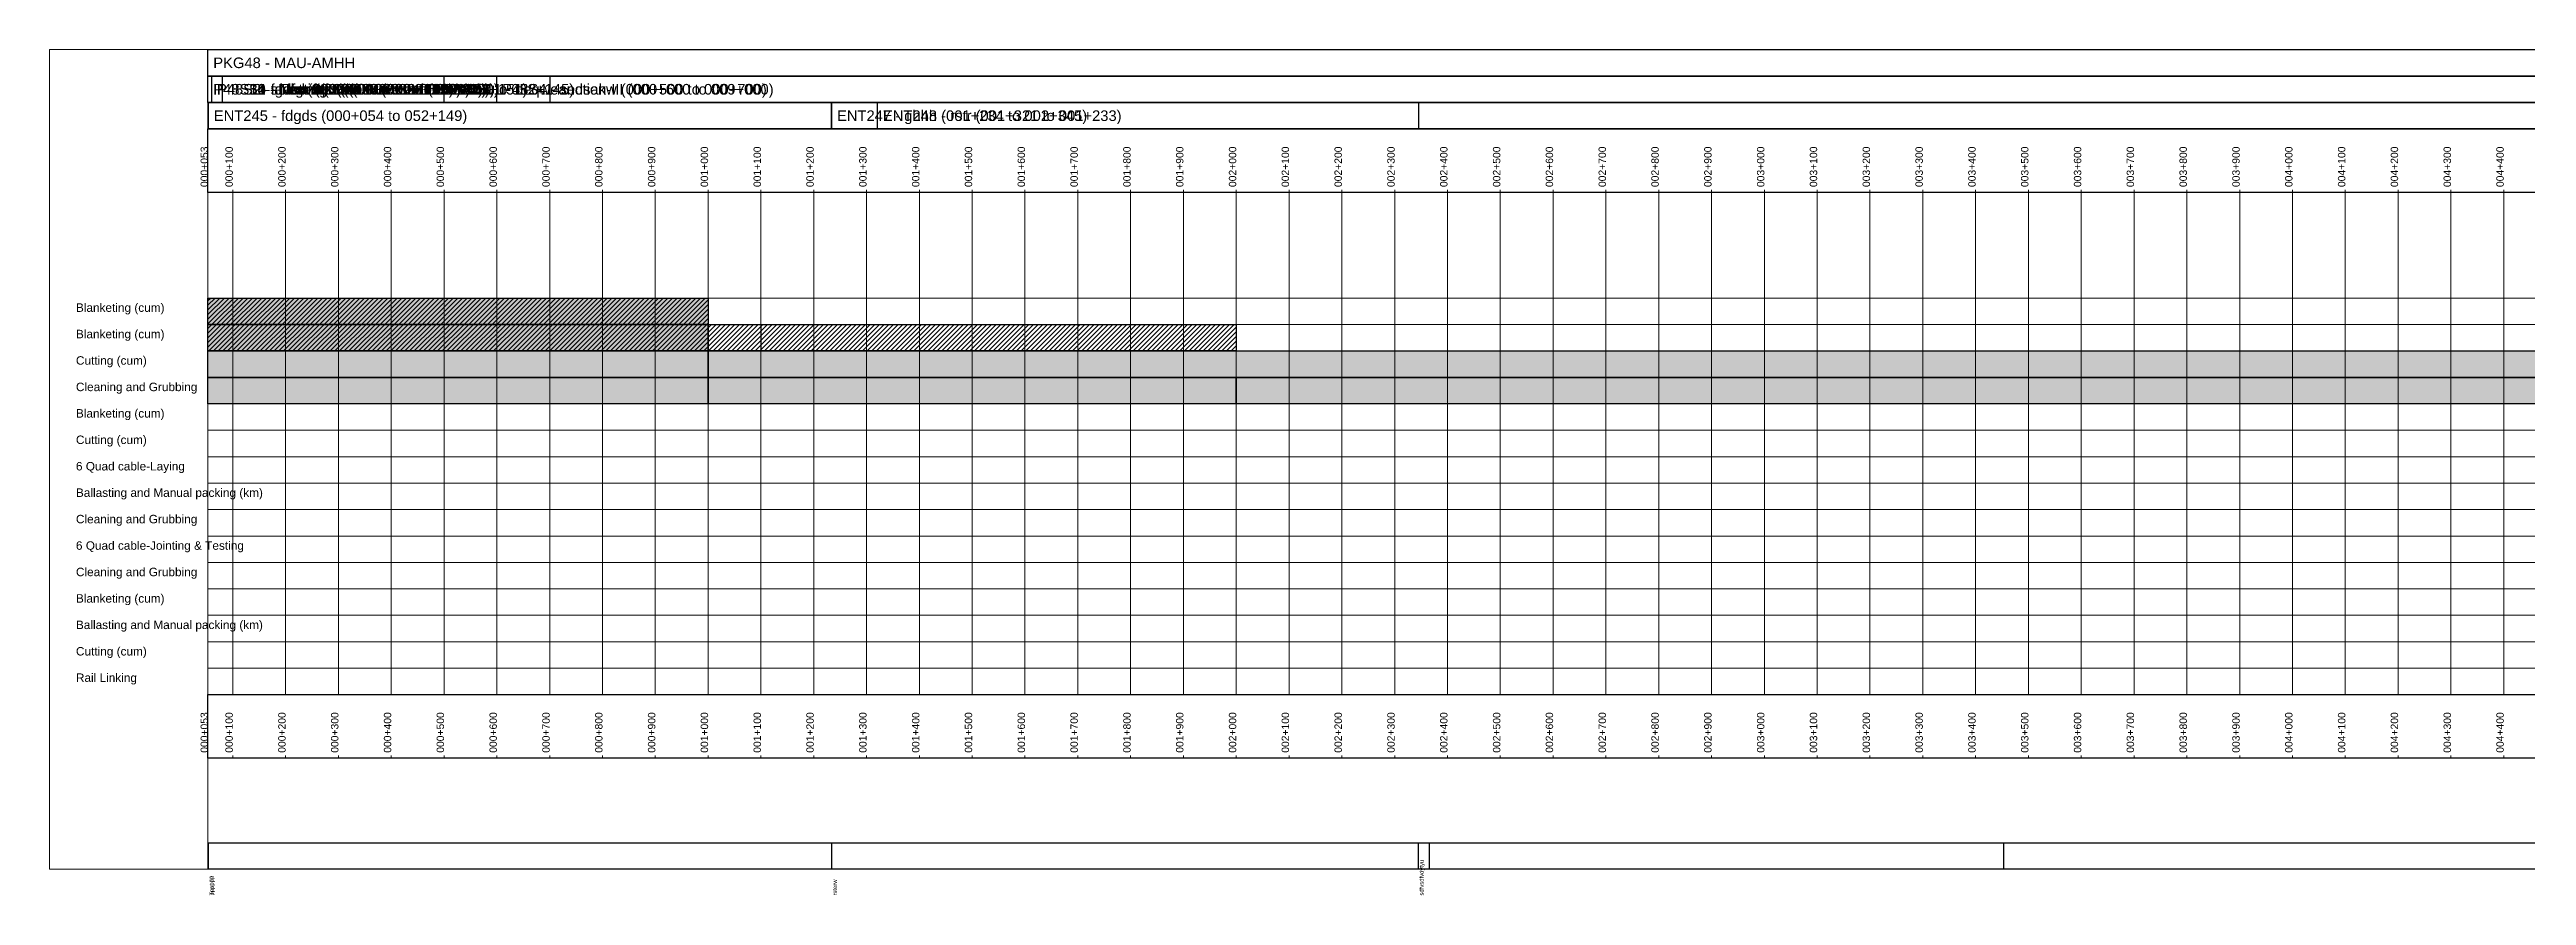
# Model space of a CAD drawing. Extents: x -247 to 52513, y 3400 to 5000.
# Drawn here: x -247 to 4443, y 3400 to 5000 of the extents above; entities that cross this region are included whole.
import ezdxf

# ---------------------------------------------------------------- set-up
doc = ezdxf.new("R2010")
doc.units = 0
doc.linetypes.add('Dashed', pattern=[0])
for name, color, linetype in [('Activity Lines', 7, 'Continuous'), ('Activity Names', 7, 'Continuous'), ('Block', 7, 'Continuous'), ('Chainage Text', 7, 'Continuous'), ('Entity', 7, 'Continuous'), ('Markers-One', 7, 'Continuous'), ('Outer Box', 7, 'Continuous'), ('Package', 7, 'Continuous'), ('Section', 7, 'Continuous'), ('Vertical Chainage Lines', 7, 'Continuous')]:
    doc.layers.add(name, color=color, linetype=linetype)
doc.styles.add('True type font', font='Arial.ttf')
pattern_1 = [(45, (0, 0), (-4.419417, 4.419417), [])]

msp = doc.modelspace()

# ---------------------------------------------------------------- hatches: boundary and pattern name
at = {"true_color": 0x000000}
h = msp.add_hatch(dxfattribs=at)
h.set_pattern_fill('LINE', color=250, scale=50, angle=45, style=0)
h.set_pattern_definition(pattern_1)
h.paths.add_polyline_path([(53, 4530), (1000, 4530), (1000, 4480), (53, 4480)])
at = {"true_color": 0xda2b99}
msp.add_hatch(color=135, dxfattribs=at).paths.add_polyline_path([(53, 4530), (1000, 4530), (1000, 4480), (53, 4480)])
h = msp.add_hatch(dxfattribs=at)
h.set_pattern_fill('LINE', color=135, scale=50, angle=45, style=0)
h.set_pattern_definition(pattern_1)
h.paths.add_polyline_path([(53, 4530), (1000, 4530), (1000, 4480), (53, 4480)])
at = {"true_color": 0xc63939}
h = msp.add_hatch(dxfattribs=at)
h.set_pattern_fill('LINE', color=145, scale=50, angle=45, style=0)
h.set_pattern_definition(pattern_1)
h.paths.add_polyline_path([(53, 4480), (1000, 4480), (1000, 4430), (53, 4430)])
msp.add_hatch(color=145, dxfattribs=at).paths.add_polyline_path([(53, 4480), (1000, 4480), (1000, 4430), (53, 4430)])
at = {"true_color": 0x2bd43f}
h = msp.add_hatch(dxfattribs=at)
h.set_pattern_fill('LINE', color=43, scale=50, angle=45, style=0)
h.set_pattern_definition(pattern_1)
h.paths.add_polyline_path([(53, 4480), (1000, 4480), (1000, 4430), (53, 4430)])
msp.add_hatch(color=43, dxfattribs=at).paths.add_polyline_path([(53, 4480), (1000, 4480), (1000, 4430), (53, 4430)])
msp.add_hatch(color=43, dxfattribs=at).paths.add_polyline_path([(53, 4480), (1000, 4480), (1000, 4430), (53, 4430)])
msp.add_hatch(color=43, dxfattribs=at).paths.add_polyline_path([(53, 4480), (1000, 4480), (1000, 4430), (53, 4430)])
h = msp.add_hatch(dxfattribs=at)
h.set_pattern_fill('LINE', color=43, scale=50, angle=45, style=0)
h.set_pattern_definition(pattern_1)
h.paths.add_polyline_path([(53, 4480), (1000, 4480), (1000, 4430), (53, 4430)])
h = msp.add_hatch(dxfattribs=at)
h.set_pattern_fill('LINE', color=43, scale=50, angle=45, style=0)
h.set_pattern_definition(pattern_1)
h.paths.add_polyline_path([(53, 4480), (1000, 4480), (1000, 4430), (53, 4430)])
h = msp.add_hatch(dxfattribs=at)
h.set_pattern_fill('LINE', color=43, scale=50, angle=45, style=0)
h.set_pattern_definition(pattern_1)
h.paths.add_polyline_path([(1000, 4480), (2000, 4480), (2000, 4430), (1000, 4430)])
h = msp.add_hatch(dxfattribs=at)
h.set_pattern_fill('LINE', color=43, scale=50, angle=45, style=0)
h.set_pattern_definition(pattern_1)
h.paths.add_polyline_path([(1000, 4480), (1100, 4480), (1100, 4430), (1000, 4430)])
at = {"true_color": 0x407d60}
for points in [[(53, 4430), (1000, 4430), (1000, 4380), (53, 4380)], [(1000, 4430), (30000, 4430), (30000, 4380), (1000, 4380)]]:
    msp.add_hatch(color=163, dxfattribs=at).paths.add_polyline_path(points)
at = {"true_color": 0x28209d}
for points in [[(53, 4380), (1000, 4380), (1000, 4330), (53, 4330)], [(1000, 4380), (2000, 4380), (2000, 4330), (1000, 4330)], [(2000, 4380), (40000, 4380), (40000, 4330), (2000, 4330)]]:
    msp.add_hatch(color=197, dxfattribs=at).paths.add_polyline_path(points)

# ---------------------------------------------------------------- linework, layer by layer
for points in [[(53, 4530), (1000, 4530), (1000, 4480), (53, 4480)], [(53, 4530), (1000, 4530), (1000, 4480), (53, 4480)], [(53, 4530), (1000, 4530), (1000, 4480), (53, 4480)], [(53, 4480), (1000, 4480), (1000, 4430), (53, 4430)], [(53, 4480), (1000, 4480), (1000, 4430), (53, 4430)], [(53, 4480), (1000, 4480), (1000, 4430), (53, 4430)], [(53, 4480), (1000, 4480), (1000, 4430), (53, 4430)], [(53, 4480), (1000, 4480), (1000, 4430), (53, 4430)], [(53, 4480), (1000, 4480), (1000, 4430), (53, 4430)], [(53, 4480), (1000, 4480), (1000, 4430), (53, 4430)], [(53, 4480), (1000, 4480), (1000, 4430), (53, 4430)], [(1000, 4480), (2000, 4480), (2000, 4430), (1000, 4430)], [(1000, 4480), (1100, 4480), (1100, 4430), (1000, 4430)], [(53, 4430), (1000, 4430), (1000, 4380), (53, 4380)], [(1000, 4430), (30000, 4430), (30000, 4380), (1000, 4380)], [(53, 4380), (1000, 4380), (1000, 4330), (53, 4330)], [(1000, 4380), (2000, 4380), (2000, 4330), (1000, 4330)], [(2000, 4380), (40000, 4380), (40000, 4330), (2000, 4330)]]:
    msp.add_lwpolyline(points, close=True)
at = {"layer": 'Activity Lines', "color": 250, "linetype": 'Dashed', "lineweight": 15, "true_color": 0x000000}
msp.add_polyline3d([(53, 4530, 0), (52150, 4530, 0)], dxfattribs=at)
at = {"layer": 'Activity Lines', "color": 135, "linetype": 'Dashed', "lineweight": 15, "true_color": 0xda2b99}
msp.add_polyline3d([(53, 4480, 0), (52150, 4480, 0)], dxfattribs=at)
at = {"layer": 'Activity Lines', "color": 92, "linetype": 'Dashed', "lineweight": 15, "true_color": 0xb71de2}
msp.add_polyline3d([(53, 4430, 0), (52150, 4430, 0)], dxfattribs=at)
at = {"layer": 'Activity Lines', "color": 37, "linetype": 'Dashed', "lineweight": 15, "true_color": 0x4f0fff}
msp.add_polyline3d([(53, 4380, 0), (52150, 4380, 0)], dxfattribs=at)
at = {"layer": 'Activity Lines', "color": 11, "linetype": 'Dashed', "lineweight": 15, "true_color": 0x3ee08c}
msp.add_polyline3d([(53, 4330, 0), (52150, 4330, 0)], dxfattribs=at)
at = {"layer": 'Activity Lines', "color": 240, "linetype": 'Dashed', "lineweight": 15, "true_color": 0x724646}
msp.add_polyline3d([(53, 4280, 0), (52150, 4280, 0)], dxfattribs=at)
at = {"layer": 'Activity Lines', "color": 145, "linetype": 'Dashed', "lineweight": 15, "true_color": 0xc63939}
msp.add_polyline3d([(53, 4230, 0), (52150, 4230, 0)], dxfattribs=at)
at = {"layer": 'Activity Lines', "color": 43, "linetype": 'Dashed', "lineweight": 15, "true_color": 0x2bd43f}
msp.add_polyline3d([(53, 4180, 0), (52150, 4180, 0)], dxfattribs=at)
at = {"layer": 'Activity Lines', "color": 240, "linetype": 'Dashed', "lineweight": 15, "true_color": 0xeb0a42}
msp.add_polyline3d([(53, 4130, 0), (52150, 4130, 0)], dxfattribs=at)
at = {"layer": 'Activity Lines', "color": 163, "linetype": 'Dashed', "lineweight": 15, "true_color": 0x407d60}
msp.add_polyline3d([(53, 4080, 0), (52150, 4080, 0)], dxfattribs=at)
at = {"layer": 'Activity Lines', "color": 53, "linetype": 'Dashed', "lineweight": 15, "true_color": 0xe675a8}
msp.add_polyline3d([(53, 4030, 0), (52150, 4030, 0)], dxfattribs=at)
at = {"layer": 'Activity Lines', "color": 145, "linetype": 'Dashed', "lineweight": 15, "true_color": 0xf71d48}
msp.add_polyline3d([(53, 3980, 0), (52150, 3980, 0)], dxfattribs=at)
at = {"layer": 'Activity Lines', "color": 197, "linetype": 'Dashed', "lineweight": 15, "true_color": 0x28209d}
msp.add_polyline3d([(53, 3930, 0), (52150, 3930, 0)], dxfattribs=at)
at = {"layer": 'Activity Lines', "color": 252, "linetype": 'Dashed', "lineweight": 15, "true_color": 0xc3327f}
msp.add_polyline3d([(53, 3880, 0), (52150, 3880, 0)], dxfattribs=at)
at = {"layer": 'Activity Lines', "color": 221, "linetype": 'Dashed', "lineweight": 15, "true_color": 0x38f09a}
msp.add_polyline3d([(53, 3830, 0), (52150, 3830, 0)], dxfattribs=at)
at = {"layer": 'Block', "color": 9, "linetype": 'Dashed', "lineweight": 0}
msp.add_polyline3d([(53, 5000, 0), (53, 3450, 0)], dxfattribs=at)
at = {"layer": 'Entity', "color": 9, "lineweight": 25}
for points in [[(54, 4900, 0), (52149, 4900, 0), (52149, 4850, 0), (54, 4850, 0)], [(1321, 4900, 0), (1233, 4900, 0), (1233, 4850, 0), (1321, 4850, 0)], [(1234, 4900, 0), (2345, 4900, 0), (2345, 4850, 0), (1234, 4850, 0)], [(54, 3500, 0), (52149, 3500, 0), (52149, 3450, 0), (54, 3450, 0)], [(54, 3500, 0), (52149, 3500, 0), (52149, 3450, 0), (54, 3450, 0)], [(1234, 3500, 0), (2365, 3500, 0), (2365, 3450, 0), (1234, 3450, 0)], [(2345, 3500, 0), (3453, 3500, 0), (3453, 3450, 0), (2345, 3450, 0)]]:
    msp.add_polyline3d(points, close=True, dxfattribs=at)
at = {"layer": 'Markers-One', "color": 41, "linetype": 'Dashed', "lineweight": 0, "true_color": 0xe0e0e0}
for points in [[(53, 4730, 0), (53, 4735, 0)], [(100, 4730, 0), (100, 4735, 0)], [(200, 4730, 0), (200, 4735, 0)], [(300, 4730, 0), (300, 4735, 0)], [(400, 4730, 0), (400, 4735, 0)], [(500, 4730, 0), (500, 4735, 0)], [(600, 4730, 0), (600, 4735, 0)], [(700, 4730, 0), (700, 4735, 0)], [(800, 4730, 0), (800, 4735, 0)], [(900, 4730, 0), (900, 4735, 0)], [(1000, 4730, 0), (1000, 4735, 0)], [(1100, 4730, 0), (1100, 4735, 0)], [(1200, 4730, 0), (1200, 4735, 0)], [(1300, 4730, 0), (1300, 4735, 0)], [(1400, 4730, 0), (1400, 4735, 0)], [(1500, 4730, 0), (1500, 4735, 0)], [(1600, 4730, 0), (1600, 4735, 0)], [(1700, 4730, 0), (1700, 4735, 0)], [(1800, 4730, 0), (1800, 4735, 0)], [(1900, 4730, 0), (1900, 4735, 0)], [(2000, 4730, 0), (2000, 4735, 0)], [(2100, 4730, 0), (2100, 4735, 0)], [(2200, 4730, 0), (2200, 4735, 0)], [(2300, 4730, 0), (2300, 4735, 0)], [(2400, 4730, 0), (2400, 4735, 0)], [(2500, 4730, 0), (2500, 4735, 0)], [(2600, 4730, 0), (2600, 4735, 0)], [(2700, 4730, 0), (2700, 4735, 0)], [(2800, 4730, 0), (2800, 4735, 0)], [(2900, 4730, 0), (2900, 4735, 0)], [(3000, 4730, 0), (3000, 4735, 0)], [(3100, 4730, 0), (3100, 4735, 0)], [(3200, 4730, 0), (3200, 4735, 0)], [(3300, 4730, 0), (3300, 4735, 0)], [(3400, 4730, 0), (3400, 4735, 0)], [(3500, 4730, 0), (3500, 4735, 0)], [(3600, 4730, 0), (3600, 4735, 0)], [(3700, 4730, 0), (3700, 4735, 0)], [(3800, 4730, 0), (3800, 4735, 0)], [(3900, 4730, 0), (3900, 4735, 0)], [(4000, 4730, 0), (4000, 4735, 0)], [(4100, 4730, 0), (4100, 4735, 0)], [(4200, 4730, 0), (4200, 4735, 0)], [(4300, 4730, 0), (4300, 4735, 0)], [(4400, 4730, 0), (4400, 4735, 0)], [(53, 3660, 0), (53, 3665, 0)], [(100, 3660, 0), (100, 3665, 0)], [(200, 3660, 0), (200, 3665, 0)], [(300, 3660, 0), (300, 3665, 0)], [(400, 3660, 0), (400, 3665, 0)], [(500, 3660, 0), (500, 3665, 0)], [(600, 3660, 0), (600, 3665, 0)], [(700, 3660, 0), (700, 3665, 0)], [(800, 3660, 0), (800, 3665, 0)], [(900, 3660, 0), (900, 3665, 0)], [(1000, 3660, 0), (1000, 3665, 0)], [(1100, 3660, 0), (1100, 3665, 0)], [(1200, 3660, 0), (1200, 3665, 0)], [(1300, 3660, 0), (1300, 3665, 0)], [(1400, 3660, 0), (1400, 3665, 0)], [(1500, 3660, 0), (1500, 3665, 0)], [(1600, 3660, 0), (1600, 3665, 0)], [(1700, 3660, 0), (1700, 3665, 0)], [(1800, 3660, 0), (1800, 3665, 0)], [(1900, 3660, 0), (1900, 3665, 0)], [(2000, 3660, 0), (2000, 3665, 0)], [(2100, 3660, 0), (2100, 3665, 0)], [(2200, 3660, 0), (2200, 3665, 0)], [(2300, 3660, 0), (2300, 3665, 0)], [(2400, 3660, 0), (2400, 3665, 0)], [(2500, 3660, 0), (2500, 3665, 0)], [(2600, 3660, 0), (2600, 3665, 0)], [(2700, 3660, 0), (2700, 3665, 0)], [(2800, 3660, 0), (2800, 3665, 0)], [(2900, 3660, 0), (2900, 3665, 0)], [(3000, 3660, 0), (3000, 3665, 0)], [(3100, 3660, 0), (3100, 3665, 0)], [(3200, 3660, 0), (3200, 3665, 0)], [(3300, 3660, 0), (3300, 3665, 0)], [(3400, 3660, 0), (3400, 3665, 0)], [(3500, 3660, 0), (3500, 3665, 0)], [(3600, 3660, 0), (3600, 3665, 0)], [(3700, 3660, 0), (3700, 3665, 0)], [(3800, 3660, 0), (3800, 3665, 0)], [(3900, 3660, 0), (3900, 3665, 0)], [(4000, 3660, 0), (4000, 3665, 0)], [(4100, 3660, 0), (4100, 3665, 0)], [(4200, 3660, 0), (4200, 3665, 0)], [(4300, 3660, 0), (4300, 3665, 0)], [(4400, 3660, 0), (4400, 3665, 0)]]:
    msp.add_polyline3d(points, dxfattribs=at)
at = {"layer": 'Outer Box', "color": 9, "lineweight": 5}
msp.add_polyline3d([(-247, 5000, 0), (52450, 5000, 0), (52450, 3450, 0), (-247, 3450, 0)], close=True, dxfattribs=at)
at = {"layer": 'Package', "color": 9, "lineweight": 25}
for points in [[(53, 5000, 0), (52150, 5000, 0), (52150, 4950, 0), (53, 4950, 0)], [(53, 4850, 0), (52150, 4850, 0), (52150, 4730, 0), (53, 4730, 0)], [(53, 3780, 0), (52150, 3780, 0), (52150, 3660, 0), (53, 3660, 0)]]:
    msp.add_polyline3d(points, close=True, dxfattribs=at)
at = {"layer": 'Section', "color": 9, "lineweight": 25}
for points in [[(53, 4950, 0), (51150, 4950, 0), (51150, 4900, 0), (53, 4900, 0)], [(53, 4950, 0), (52140, 4950, 0), (52140, 4900, 0), (53, 4900, 0)], [(53, 4950, 0), (52150, 4950, 0), (52150, 4900, 0), (53, 4900, 0)], [(53, 4950, 0), (52150, 4950, 0), (52150, 4900, 0), (53, 4900, 0)], [(53, 4950, 0), (52150, 4950, 0), (52150, 4900, 0), (53, 4900, 0)], [(53, 4950, 0), (52150, 4950, 0), (52150, 4900, 0), (53, 4900, 0)], [(53, 4950, 0), (52150, 4950, 0), (52150, 4900, 0), (53, 4900, 0)], [(53, 4950, 0), (52150, 4950, 0), (52150, 4900, 0), (53, 4900, 0)], [(53, 4950, 0), (52150, 4950, 0), (52150, 4900, 0), (53, 4900, 0)], [(53, 4950, 0), (52145, 4950, 0), (52145, 4900, 0), (53, 4900, 0)], [(60, 4950, 0), (80, 4950, 0), (80, 4900, 0), (60, 4900, 0)], [(500, 4950, 0), (700, 4950, 0), (700, 4900, 0), (500, 4900, 0)], [(600, 4950, 0), (9000, 4950, 0), (9000, 4900, 0), (600, 4900, 0)]]:
    msp.add_polyline3d(points, close=True, dxfattribs=at)
at = {"layer": 'Vertical Chainage Lines', "color": 41, "linetype": 'Dashed', "lineweight": 0, "true_color": 0xe0e0e0}
for points in [[(100, 4730, 0), (100, 3780, 0)], [(200, 4730, 0), (200, 3780, 0)], [(300, 4730, 0), (300, 3780, 0)], [(400, 4730, 0), (400, 3780, 0)], [(500, 4730, 0), (500, 3780, 0)], [(600, 4730, 0), (600, 3780, 0)], [(700, 4730, 0), (700, 3780, 0)], [(800, 4730, 0), (800, 3780, 0)], [(900, 4730, 0), (900, 3780, 0)], [(1000, 4730, 0), (1000, 3780, 0)], [(1100, 4730, 0), (1100, 3780, 0)], [(1200, 4730, 0), (1200, 3780, 0)], [(1300, 4730, 0), (1300, 3780, 0)], [(1400, 4730, 0), (1400, 3780, 0)], [(1500, 4730, 0), (1500, 3780, 0)], [(1600, 4730, 0), (1600, 3780, 0)], [(1700, 4730, 0), (1700, 3780, 0)], [(1800, 4730, 0), (1800, 3780, 0)], [(1900, 4730, 0), (1900, 3780, 0)], [(2000, 4730, 0), (2000, 3780, 0)], [(2100, 4730, 0), (2100, 3780, 0)], [(2200, 4730, 0), (2200, 3780, 0)], [(2300, 4730, 0), (2300, 3780, 0)], [(2400, 4730, 0), (2400, 3780, 0)], [(2500, 4730, 0), (2500, 3780, 0)], [(2600, 4730, 0), (2600, 3780, 0)], [(2700, 4730, 0), (2700, 3780, 0)], [(2800, 4730, 0), (2800, 3780, 0)], [(2900, 4730, 0), (2900, 3780, 0)], [(3000, 4730, 0), (3000, 3780, 0)], [(3100, 4730, 0), (3100, 3780, 0)], [(3200, 4730, 0), (3200, 3780, 0)], [(3300, 4730, 0), (3300, 3780, 0)], [(3400, 4730, 0), (3400, 3780, 0)], [(3500, 4730, 0), (3500, 3780, 0)], [(3600, 4730, 0), (3600, 3780, 0)], [(3700, 4730, 0), (3700, 3780, 0)], [(3800, 4730, 0), (3800, 3780, 0)], [(3900, 4730, 0), (3900, 3780, 0)], [(4000, 4730, 0), (4000, 3780, 0)], [(4100, 4730, 0), (4100, 3780, 0)], [(4200, 4730, 0), (4200, 3780, 0)], [(4300, 4730, 0), (4300, 3780, 0)], [(4400, 4730, 0), (4400, 3780, 0)]]:
    msp.add_polyline3d(points, dxfattribs=at)

# ---------------------------------------------------------------- texts
at = {"layer": 'Activity Names', "color": 250, "lineweight": 15, "true_color": 0x000000, "style": 'True type font'}
msp.add_text('Blanketing (cum)', height=16, dxfattribs=at).set_placement((-197, 4504))
at = {"layer": 'Activity Names', "color": 135, "lineweight": 15, "true_color": 0xda2b99, "style": 'True type font'}
msp.add_text('Blanketing (cum)', height=16, dxfattribs=at).set_placement((-197, 4454))
at = {"layer": 'Activity Names', "color": 92, "lineweight": 15, "true_color": 0xb71de2, "style": 'True type font'}
msp.add_text('Cutting (cum)', height=16, dxfattribs=at).set_placement((-197, 4404))
at = {"layer": 'Activity Names', "color": 37, "lineweight": 15, "true_color": 0x4f0fff, "style": 'True type font'}
msp.add_text('Cleaning and Grubbing', height=16, dxfattribs=at).set_placement((-197, 4354))
at = {"layer": 'Activity Names', "color": 11, "lineweight": 15, "true_color": 0x3ee08c, "style": 'True type font'}
msp.add_text('Blanketing (cum)', height=16, dxfattribs=at).set_placement((-197, 4304))
at = {"layer": 'Activity Names', "color": 240, "lineweight": 15, "true_color": 0x724646, "style": 'True type font'}
msp.add_text('Cutting (cum)', height=16, dxfattribs=at).set_placement((-197, 4254))
at = {"layer": 'Activity Names', "color": 145, "lineweight": 15, "true_color": 0xc63939, "style": 'True type font'}
msp.add_text('6 Quad cable-Laying', height=16, dxfattribs=at).set_placement((-197, 4204))
at = {"layer": 'Activity Names', "color": 43, "lineweight": 15, "true_color": 0x2bd43f, "style": 'True type font'}
msp.add_text('Ballasting and Manual packing (km)', height=16, dxfattribs=at).set_placement((-197, 4154))
at = {"layer": 'Activity Names', "color": 240, "lineweight": 15, "true_color": 0xeb0a42, "style": 'True type font'}
msp.add_text('Cleaning and Grubbing', height=16, dxfattribs=at).set_placement((-197, 4104))
at = {"layer": 'Activity Names', "color": 163, "lineweight": 15, "true_color": 0x407d60, "style": 'True type font'}
msp.add_text('6 Quad cable-Jointing & Testing', height=16, dxfattribs=at).set_placement((-197, 4054))
at = {"layer": 'Activity Names', "color": 53, "lineweight": 15, "true_color": 0xe675a8, "style": 'True type font'}
msp.add_text('Cleaning and Grubbing', height=16, dxfattribs=at).set_placement((-197, 4004))
at = {"layer": 'Activity Names', "color": 145, "lineweight": 15, "true_color": 0xf71d48, "style": 'True type font'}
msp.add_text('Blanketing (cum)', height=16, dxfattribs=at).set_placement((-197, 3954))
at = {"layer": 'Activity Names', "color": 197, "lineweight": 15, "true_color": 0x28209d, "style": 'True type font'}
msp.add_text('Ballasting and Manual packing (km)', height=16, dxfattribs=at).set_placement((-197, 3904))
at = {"layer": 'Activity Names', "color": 252, "lineweight": 15, "true_color": 0xc3327f, "style": 'True type font'}
msp.add_text('Cutting (cum)', height=16, dxfattribs=at).set_placement((-197, 3854))
at = {"layer": 'Activity Names', "color": 221, "lineweight": 15, "true_color": 0x38f09a, "style": 'True type font'}
msp.add_text('Rail Linking', height=16, dxfattribs=at).set_placement((-197, 3804))
at = {"layer": 'Chainage Text', "color": 9, "lineweight": 15, "style": 'True type font'}
for s, p in [('000+053', (53, 4740)), ('000+100', (100, 4740)), ('000+200', (200, 4740)), ('000+300', (300, 4740)), ('000+400', (400, 4740)), ('000+500', (500, 4740)), ('000+600', (600, 4740)), ('000+700', (700, 4740)), ('000+800', (800, 4740)), ('000+900', (900, 4740)), ('001+000', (1000, 4740)), ('001+100', (1100, 4740)), ('001+200', (1200, 4740)), ('001+300', (1300, 4740)), ('001+400', (1400, 4740)), ('001+500', (1500, 4740)), ('001+600', (1600, 4740)), ('001+700', (1700, 4740)), ('001+800', (1800, 4740)), ('001+900', (1900, 4740)), ('002+000', (2000, 4740)), ('002+100', (2100, 4740)), ('002+200', (2200, 4740)), ('002+300', (2300, 4740)), ('002+400', (2400, 4740)), ('002+500', (2500, 4740)), ('002+600', (2600, 4740)), ('002+700', (2700, 4740)), ('002+800', (2800, 4740)), ('002+900', (2900, 4740)), ('003+000', (3000, 4740)), ('003+100', (3100, 4740)), ('003+200', (3200, 4740)), ('003+300', (3300, 4740)), ('003+400', (3400, 4740)), ('003+500', (3500, 4740)), ('003+600', (3600, 4740)), ('003+700', (3700, 4740)), ('003+800', (3800, 4740)), ('003+900', (3900, 4740)), ('004+000', (4000, 4740)), ('004+100', (4100, 4740)), ('004+200', (4200, 4740)), ('004+300', (4300, 4740)), ('004+400', (4400, 4740)), ('000+053', (53, 3670)), ('000+100', (100, 3670)), ('000+200', (200, 3670)), ('000+300', (300, 3670)), ('000+400', (400, 3670)), ('000+500', (500, 3670)), ('000+600', (600, 3670)), ('000+700', (700, 3670)), ('000+800', (800, 3670)), ('000+900', (900, 3670)), ('001+000', (1000, 3670)), ('001+100', (1100, 3670)), ('001+200', (1200, 3670)), ('001+300', (1300, 3670)), ('001+400', (1400, 3670)), ('001+500', (1500, 3670)), ('001+600', (1600, 3670)), ('001+700', (1700, 3670)), ('001+800', (1800, 3670)), ('001+900', (1900, 3670)), ('002+000', (2000, 3670)), ('002+100', (2100, 3670)), ('002+200', (2200, 3670)), ('002+300', (2300, 3670)), ('002+400', (2400, 3670)), ('002+500', (2500, 3670)), ('002+600', (2600, 3670)), ('002+700', (2700, 3670)), ('002+800', (2800, 3670)), ('002+900', (2900, 3670)), ('003+000', (3000, 3670)), ('003+100', (3100, 3670)), ('003+200', (3200, 3670)), ('003+300', (3300, 3670)), ('003+400', (3400, 3670)), ('003+500', (3500, 3670)), ('003+600', (3600, 3670)), ('003+700', (3700, 3670)), ('003+800', (3800, 3670)), ('003+900', (3900, 3670)), ('004+000', (4000, 3670)), ('004+100', (4100, 3670)), ('004+200', (4200, 3670)), ('004+300', (4300, 3670)), ('004+400', (4400, 3670))]:
    msp.add_text(s, height=14, rotation=90, dxfattribs=at).set_placement(p)
at = {"layer": 'Entity', "color": 8, "lineweight": 15, "style": 'True type font'}
for s, p in [('ENT245 - fdgds (000+054 to 052+149)', (64, 4865)), ('ENT247 - ghhh (001+234 to 002+345)', (1244, 4865)), ('ENT248 - rstr (001+321 to 001+233)', (1331, 4865))]:
    msp.add_text(s, height=20, dxfattribs=at).set_placement(p)
at = {"layer": 'Entity', "color": 9, "lineweight": 15, "style": 'True type font'}
for s, p in [('Test 22', (64, 3400)), ('pppppp', (64, 3400)), ('rsterw', (1244, 3400)), ('sdfvsdfvdytyu', (2355, 3400))]:
    msp.add_text(s, height=8, rotation=90, dxfattribs=at).set_placement(p)
at = {"layer": 'Package', "color": 8, "lineweight": 15, "style": 'True type font'}
msp.add_text('PKG48 - MAU-AMHH', height=20, dxfattribs=at).set_placement((63, 4965))
at = {"layer": 'Section', "color": 8, "lineweight": 15, "style": 'True type font'}
for s, p in [('P48S11 - Test 2 (000+052 to 051+150)', (63, 4915)), ('P48S14 - Test 123 (000+052 to 052+140)', (63, 4915)), ('P48S14 - Test 1233 (000+052 to 052+151)', (63, 4915)), ('P48S14 - Test SECTION (000+052 to 052+151)', (63, 4915)), ('P48S5 - fgdfg (000+053 to 052+150)', (63, 4915)), ('P48S10 - New sect (000+053 to 052+150)', (63, 4915)), ('P48S11 - Testing 1 (000+053 to 052+150)', (63, 4915)), ('P48S12 - New test 2 (000+053 to 052+151)', (63, 4915)), ('P48S13 - teste (000+053 to 052+150)', (63, 4915)), ('P48S3 - sfvsdvfvfvweeewwesad (000+053 to 052+145)', (63, 4915)), ('P48S2 - adkcnajc (000+060 to 000+080)', (70, 4915)), ('P48S01 - neqweandsakw (000+500 to 000+700)', (510, 4915)), ('P48S4 - section-III (000+600 to 009+000)', (610, 4915))]:
    msp.add_text(s, height=20, dxfattribs=at).set_placement(p)

doc.saveas('drawing.dxf')
